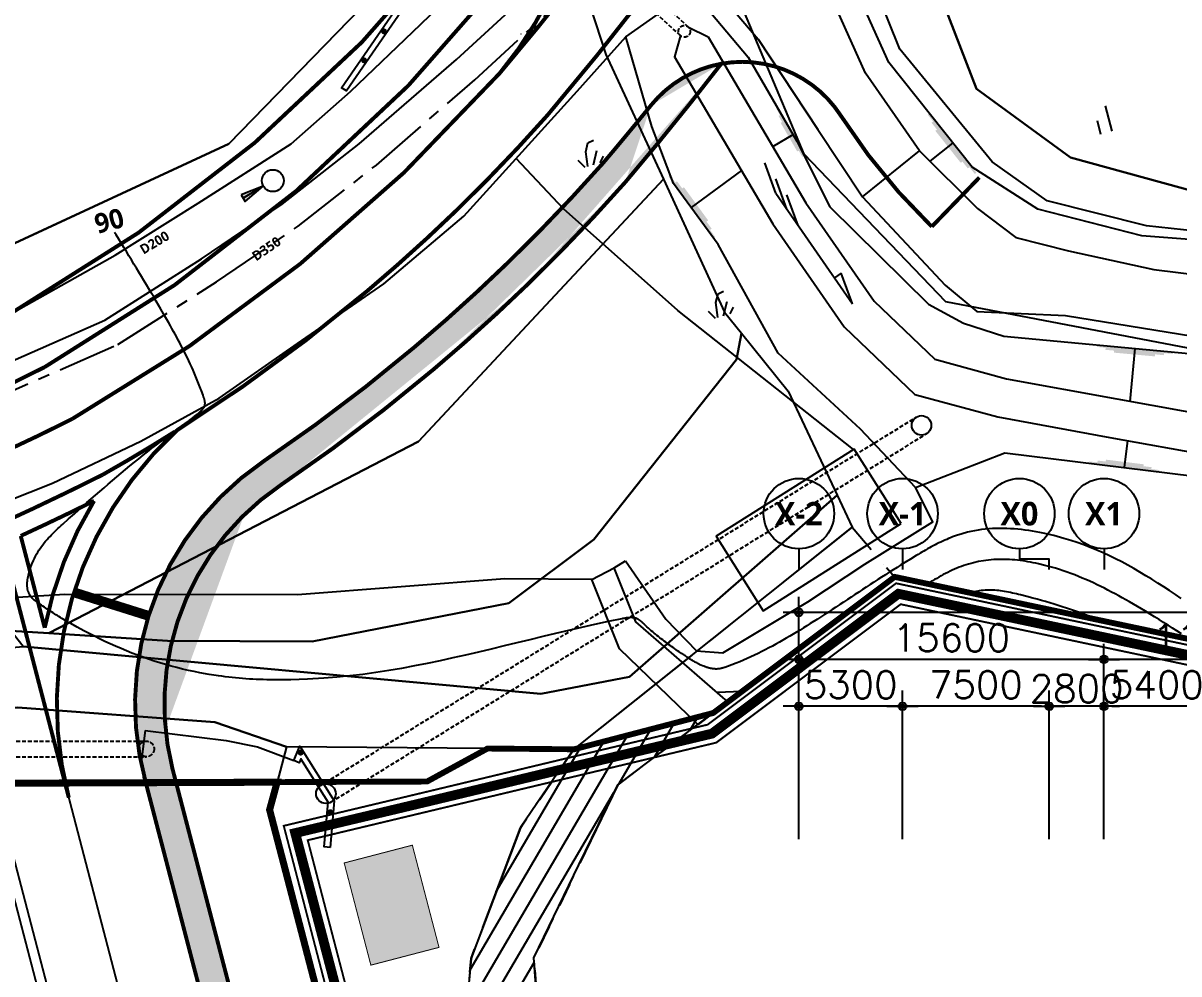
# Model space of a CAD drawing. Header units: millimetres. Extents: x 8000 to 190005487, y 8000 to 455456909.
# Drawn here: x 386411 to 445493, y 156498 to 205113 of the extents above; entities that cross this region are included whole.
import ezdxf
from ezdxf.enums import TextEntityAlignment as Align
from ezdxf.xclip import XClip

# ---------------------------------------------------------------- set-up
doc = ezdxf.new("R2010")
doc.units = ezdxf.units.MM
doc.header["$LTSCALE"] = 800
doc.header["$MEASUREMENT"] = 0
doc.header["$XCLIPFRAME"] = 0
doc.header["$PDSIZE"] = -10
for name, pattern in [('CENTER', [2, 1.25, -0.25, 0.25, -0.25]), ('DASHED', [3, 2, -1]), ('HIDDEN', [0.375, 0.25, -0.125]), ('PHANTOM2', [31.75, 15.875, -3.175, 3.175, -3.175, 3.175, -3.175]), ('XREF_BASE$0$PHANTOM', [63.5, 31.75, -6.35, 6.35, -6.35, 6.35, -6.35]), ('XREF_BASE$0$PHANTOMX2', [5, 2.5, -0.5, 0.5, -0.5, 0.5, -0.5]), ('상수', [0.95, 0.5, -0.05, -0.4]), ('오수', [0.95, 0.5, -0.05, -0.4])]:
    doc.linetypes.add(name, pattern=pattern)
doc.layers.get('0').update_dxf_attribs({"linetype": 'CONTINUOUS'})
doc.layers.get('Defpoints').update_dxf_attribs({"color": 153, "linetype": 'CONTINUOUS'})
for name, color, linetype in [('0가스', 2, 'GAS_LINE'), ('0상수', 5, '상수'), ('0오수', 152, '오수'), ('1-1CON', 35, 'CONTINUOUS'), ('1-5CON', 30, 'CONTINUOUS'), ('1-CEN', 2, 'CENTER'), ('1-HY', 8, 'CONTINUOUS'), ('1-ROAD', 1, 'CONTINUOUS'), ('1-SIM', 8, 'CONTINUOUS'), ('1-U형측구', 7, 'CONTINUOUS'), ('1-건물', 241, 'CONTINUOUS'), ('1-물방향', 4, 'CONTINUOUS'), ('1-물선', 5, 'CONTINUOUS'), ('1-배수관', 134, 'HIDDEN'), ('1-신호등', 4, 'CONTINUOUS'), ('1-옹벽', 4, 'CONTINUOUS'), ('1-지적선', 3, 'CONTINUOUS'), ('1-하수관로', 4, 'HIDDEN'), ('125', 4, 'CONTINUOUS'), ('LSMD_CONT_LDREG_41500', 1, 'CONTINUOUS'), ('NR', 7, 'CONTINUOUS'), ('rndur', 1, 'CONTINUOUS'), ('X-SEC-종$0$A-ST-AXIS-BUB', 7, 'CONTINUOUS'), ('XREF_BASE$0$CE_PROPERTY LINE', 2, 'XREF_BASE$0$PHANTOM'), ('건축계획', 7, 'CONTINUOUS'), ('사업부지', 7, 'CONTINUOUS'), ('성토옹벽', 6, 'CONTINUOUS'), ('오수맨홀', 4, 'CONTINUOUS')]:
    doc.layers.add(name, color=color, linetype=linetype)
doc.styles.add('SH_대대리576', font='')
doc.styles.get("Standard").update_dxf_attribs({"font": 'SIMPLEX.shx'})
doc.styles.get('SH_대대리576').set_extended_font_data('NanumGothic', bold=True)
doc.linetypes.add('GAS_LINE', pattern='A,0.5,-0.2,["GAS",Standard,S=0.1,R=0,X=-0.1,Y=-0.05],-0.25', length=0.95)
doc.dimstyles.new('SHP 600', dxfattribs={"dimscale": 400, "dimtxt": 3.5, "dimasz": 1, "dimexe": 2, "dimexo": 2, "dimgap": 1, "dimtad": 1, "dimdec": 0, "dimzin": 0, "dimdsep": 46, "dimtxsty": 'Standard', "dimblk": 'DIMDOT', "dimcen": 0.09, "dimclrt": 3, "dimadec": 0, "dimazin": 1, "dimtfac": 1, "dimtdec": 0, "dimtix": 1, "dimtmove": 2, "dimatfit": 0, "dimldrblk": 'DIMDOT', "dimfxl": 1, "dimtfillclr": 3, "dimtolj": 1, "dimtzin": 0, "dimarcsym": 0})

# ---------------------------------------------------------------- blocks, each defined once
blk = doc.blocks.new('DIMDOT')
at = {"color": 0}
blk.add_line((-2, 0), (2, 0), dxfattribs=at)
for radius in [0.5, 0.25]:
    blk.add_circle((0, 0), radius, dxfattribs=at)
blk = doc.blocks.new('*D1134')
at = {"color": 0, "lineweight": -2}
for p, q in [((426065, 163381), (426065, 175781)), ((540665, 163381), (540665, 175781)), ((540265, 174981), (426465, 174981))]:
    blk.add_line(p, q, dxfattribs=at)
at = {"layer": 'Defpoints', "color": 0}
for p in [(426065, 174981), (426065, 162581), (540665, 162581)]:
    blk.add_point(p, dxfattribs=at)
at = {"color": 0, "linetype": 'ByBlock', "lineweight": -2, "xscale": 400, "yscale": 400, "zscale": 400, "rotation": 180}
blk.add_blockref('DIMDOT', (426065, 174981), dxfattribs=at)
at = {"color": 0, "linetype": 'ByBlock', "lineweight": -2, "xscale": 400, "yscale": 400, "zscale": 400}
blk.add_blockref('DIMDOT', (540665, 174981), dxfattribs=at)
at = {"color": 3, "insert": (483365, 176082), "char_height": 1400, "attachment_point": 5}
blk.add_mtext('\\A1;114600', dxfattribs=at)
blk = doc.blocks.new('*D1135')
at = {"color": 0, "lineweight": -2}
for p, q in [((441665, 163381), (441665, 173381)), ((452665, 163381), (452665, 173381)), ((452265, 172581), (442065, 172581))]:
    blk.add_line(p, q, dxfattribs=at)
at = {"layer": 'Defpoints', "color": 0}
for p in [(441665, 172581), (441665, 162581), (452665, 162581)]:
    blk.add_point(p, dxfattribs=at)
at = {"color": 0, "linetype": 'ByBlock', "lineweight": -2, "xscale": 400, "yscale": 400, "zscale": 400, "rotation": 180}
blk.add_blockref('DIMDOT', (441665, 172581), dxfattribs=at)
at = {"color": 0, "linetype": 'ByBlock', "lineweight": -2, "xscale": 400, "yscale": 400, "zscale": 400}
blk.add_blockref('DIMDOT', (452665, 172581), dxfattribs=at)
at = {"color": 3, "insert": (447165, 173682), "char_height": 1400, "attachment_point": 5}
blk.add_mtext('\\A1;11000', dxfattribs=at)
blk = doc.blocks.new('*D1144')
at = {"color": 0, "lineweight": -2}
for p, q in [((426065, 163381), (426065, 173381)), ((441665, 163381), (441665, 173381)), ((441265, 172581), (426465, 172581))]:
    blk.add_line(p, q, dxfattribs=at)
at = {"layer": 'Defpoints', "color": 0}
for p in [(426065, 172581), (426065, 162581), (441665, 162581)]:
    blk.add_point(p, dxfattribs=at)
at = {"color": 0, "linetype": 'ByBlock', "lineweight": -2, "xscale": 400, "yscale": 400, "zscale": 400, "rotation": 180}
blk.add_blockref('DIMDOT', (426065, 172581), dxfattribs=at)
at = {"color": 0, "linetype": 'ByBlock', "lineweight": -2, "xscale": 400, "yscale": 400, "zscale": 400}
blk.add_blockref('DIMDOT', (441665, 172581), dxfattribs=at)
at = {"color": 3, "insert": (433865, 173682), "char_height": 1400, "attachment_point": 5}
blk.add_mtext('\\A1;15600', dxfattribs=at)
blk = doc.blocks.new('*D1145')
at = {"color": 0, "lineweight": -2}
for p, q in [((426065, 163381), (426065, 170981)), ((431365, 163381), (431365, 170981)), ((430965, 170181), (426465, 170181))]:
    blk.add_line(p, q, dxfattribs=at)
at = {"layer": 'Defpoints', "color": 0}
for p in [(426065, 170181), (426065, 162581), (431365, 162581)]:
    blk.add_point(p, dxfattribs=at)
at = {"color": 0, "linetype": 'ByBlock', "lineweight": -2, "xscale": 400, "yscale": 400, "zscale": 400, "rotation": 180}
blk.add_blockref('DIMDOT', (426065, 170181), dxfattribs=at)
at = {"color": 0, "linetype": 'ByBlock', "lineweight": -2, "xscale": 400, "yscale": 400, "zscale": 400}
blk.add_blockref('DIMDOT', (431365, 170181), dxfattribs=at)
at = {"color": 3, "insert": (428715, 171282), "char_height": 1400, "attachment_point": 5}
blk.add_mtext('\\A1;5300', dxfattribs=at)
blk = doc.blocks.new('*D1146')
at = {"color": 0, "lineweight": -2}
for p, q in [((431365, 163381), (431365, 170981)), ((438865, 163381), (438865, 170981)), ((438465, 170181), (431765, 170181))]:
    blk.add_line(p, q, dxfattribs=at)
at = {"layer": 'Defpoints', "color": 0}
for p in [(431365, 170181), (431365, 162581), (438865, 162581)]:
    blk.add_point(p, dxfattribs=at)
at = {"color": 0, "linetype": 'ByBlock', "lineweight": -2, "xscale": 400, "yscale": 400, "zscale": 400, "rotation": 180}
blk.add_blockref('DIMDOT', (431365, 170181), dxfattribs=at)
at = {"color": 0, "linetype": 'ByBlock', "lineweight": -2, "xscale": 400, "yscale": 400, "zscale": 400}
blk.add_blockref('DIMDOT', (438865, 170181), dxfattribs=at)
at = {"color": 3, "insert": (435115, 171282), "char_height": 1400, "attachment_point": 5}
blk.add_mtext('\\A1;7500', dxfattribs=at)
blk = doc.blocks.new('*D1147')
at = {"color": 0, "lineweight": -2}
for p, q in [((438865, 163381), (438865, 170981)), ((441665, 163381), (441665, 170981)), ((438465, 170181), (438065, 170181)), ((441665, 170181), (438865, 170181)), ((442065, 170181), (442465, 170181))]:
    blk.add_line(p, q, dxfattribs=at)
at = {"layer": 'Defpoints', "color": 0}
for p in [(438865, 170181), (438865, 162581), (441665, 162581)]:
    blk.add_point(p, dxfattribs=at)
at = {"color": 0, "linetype": 'ByBlock', "lineweight": -2, "xscale": 400, "yscale": 400, "zscale": 400}
blk.add_blockref('DIMDOT', (438865, 170181), dxfattribs=at)
at = {"color": 0, "linetype": 'ByBlock', "lineweight": -2, "xscale": 400, "yscale": 400, "zscale": 400, "rotation": 180}
blk.add_blockref('DIMDOT', (441665, 170181), dxfattribs=at)
at = {"color": 3, "insert": (440265, 171082), "char_height": 1400, "attachment_point": 5}
blk.add_mtext('\\A1;2800', dxfattribs=at)
blk = doc.blocks.new('*D1148')
at = {"color": 0, "lineweight": -2}
for p, q in [((441665, 163381), (441665, 170981)), ((447065, 163381), (447065, 170981)), ((446665, 170181), (442065, 170181))]:
    blk.add_line(p, q, dxfattribs=at)
at = {"layer": 'Defpoints', "color": 0}
for p in [(441665, 170181), (441665, 162581), (447065, 162581)]:
    blk.add_point(p, dxfattribs=at)
at = {"color": 0, "linetype": 'ByBlock', "lineweight": -2, "xscale": 400, "yscale": 400, "zscale": 400, "rotation": 180}
blk.add_blockref('DIMDOT', (441665, 170181), dxfattribs=at)
at = {"color": 0, "linetype": 'ByBlock', "lineweight": -2, "xscale": 400, "yscale": 400, "zscale": 400}
blk.add_blockref('DIMDOT', (447065, 170181), dxfattribs=at)
at = {"color": 3, "insert": (444365, 171282), "char_height": 1400, "attachment_point": 5}
blk.add_mtext('\\A1;5400', dxfattribs=at)
blk = doc.blocks.new('X-SEC-종$0$A-ST-AXIS-BUB-1')
at = {"layer": 'X-SEC-종$0$A-ST-AXIS-BUB'}
blk.add_line((0, 350), (0, 0), dxfattribs=at)
blk.add_circle((0, 950), 600, dxfattribs=at)
blk = doc.blocks.new('A$C75C439D1')
at = {"layer": 'X-SEC-종$0$A-ST-AXIS-BUB'}
blk.add_line((1800, 1050, -103000), (1800, 525, -103000), dxfattribs=at)
at = {"layer": 'X-SEC-종$0$A-ST-AXIS-BUB', "elevation": -103000}
blk.add_lwpolyline([(3323, 0), (3323, 525), (1800, 525)], dxfattribs=at)
at = {"layer": 'X-SEC-종$0$A-ST-AXIS-BUB'}
blk.add_circle((1800, 2850, -103000), 1800, dxfattribs=at)
blk = doc.blocks.new('A$C53055D6E')
at = {"layer": 'XREF_BASE$0$CE_PROPERTY LINE', "color": 8, "linetype": 'XREF_BASE$0$PHANTOMX2', "ltscale": 3, "flags": 128}
for points in [[(436, 116514), (1065, 117654), (3002, 138566), (5516, 145246), (8259, 149251), (22480, 160611), (24653, 158067), (10492, 147441), (8512, 143344), (6210, 138580), (6786, 130614), (6046, 119714), (3466, 115422), (2171, 109870)], [(24653, 158067), (15380, 151109), (8259, 149251), (3838, 149290), (748, 147602), (-6916, 147572), (-7299, 146160), (-1843, 125252), (436, 116516), (2171, 109870), (5326, 104706), (5798, 96717), (3940, 88655), (43, 76541), (81, 64279), (3722, 52297), (8342, 45951), (24954, 35648), (27528, 32946), (33205, 26984), (45785, 19196), (55262, 14961), (63842, 9900), (67943, 799), (71065, 403), (74495, 0), (71416, 11497), (72509, 16027), (80907, 20283), (84381, 29814), (86654, 26118), (86417, 19281), (94182, 16961), (94474, 13223), (94701, 13128), (143072, 50641), (145797, 73715), (141926, 86006), (137274, 142330), (130340, 137929), (128629, 139085), (122336, 140647), (114378, 141402), (105827, 145930), (90331, 146144), (69871, 143916), (58636, 140116), (56478, 144307), (45633, 153630)], [(15380, 151109), (8259, 149251), (5516, 145246), (3002, 138566), (1884, 126494), (1065, 117654), (437, 116515), (2171, 109870), (3466, 115422), (6046, 119714), (6786, 130614), (6210, 138580), (8512, 143344), (10492, 147441)]]:
    blk.add_lwpolyline(points, close=True, dxfattribs=at)
at = {"layer": '성토옹벽', "color": 4, "linetype": 'Continuous', "ltscale": 10, "const_width": 100, "flags": 128}
for points in [[(55628, 144636), (45495, 153353), (24724, 157745), (15091, 150517), (8341, 148908), (803, 147102), (-6578, 145344), (-6578, 145344), (-1228, 124843)], [(54976, 143878), (45038, 152427), (24961, 156673), (15530, 149597), (8575, 147936), (853, 146091), (-5352, 144608), (-260, 125095)]]:
    blk.add_lwpolyline(points, dxfattribs=at)
at = {"layer": '성토옹벽', "color": 4, "linetype": 'CENTER', "ltscale": 100, "const_width": 500, "flags": 128}
blk.add_lwpolyline([(55302, 144257), (45267, 152890), (24842, 157209), (15312, 150058), (8457, 148426), (858, 146602), (-5991, 144974), (-5991, 144974), (-744, 124969)], dxfattribs=at)
blk = doc.blocks.new('A$C19E135C4')
at = {"layer": '1-물선', "linetype": 'Continuous'}
for p, q in [((1.605, 0), (0, 0.416)), ((2.605, 0), (1, 0.416)), ((1.605, 0), (8.479, 0)), ((3.605, 0), (2, 0.416)), ((8.479, 0), (6.874, 0.416))]:
    blk.add_line(p, q, dxfattribs=at)
blk.add_lwpolyline([(6.874, 0.416), (6.874, 0)], dxfattribs=at)
blk = doc.blocks.new('B')
at = {"layer": '1-하수관로', "linetype": 'Continuous'}
blk.add_hatch(color=256, dxfattribs=at).paths.add_polyline_path([(165952.87, 361585.1), (165953.67, 361585.1), (165953.27, 361587.48)])
for points in [[(165953.67, 361585.1), (165952.87, 361585.1), (165953.27, 361587.48), (165953.67, 361585.1)], [(165953.27, 361587.48), (165953.27, 361585.1)]]:
    blk.add_lwpolyline(points, dxfattribs=at)
blk = doc.blocks.new('A$C0C523BD5')
at = {"layer": '1-SIM', "color": 8}
for p, q in [((0.394, 0.892), (0.394, 0)), ((0, 0.48), (0, 0))]:
    blk.add_line(p, q, dxfattribs=at)
blk = doc.blocks.new('A$C39EA40FB')
at = {"layer": '1-SIM', "color": 8}
for p, q in [((0.48, 0.777), (0.686, 0.812)), ((0.274, 0), (0.332, 0.503)), ((0.332, 0.503), (0.48, 0.777)), ((0.469, 0), (0.709, 0.446)), ((0, 0.286), (0.172, 0)), ((0.709, 0.011), (0.88, 0.206))]:
    blk.add_line(p, q, dxfattribs=at)
blk = doc.blocks.new('G$C940A8A8A')
at = {"layer": 'LSMD_CONT_LDREG_41500', "color": 7, "linetype": 'Continuous', "const_width": 0.26}
blk.add_lwpolyline([(13683, 131658), (14579, 132602), (21734, 152348), (25853, 158177), (29518, 161359), (46147, 168760), (47607, 165750), (31222, 159044), (28272, 155580), (24841, 151551), (23387, 143698), (19919, 133338), (16339, 129836), (13684, 124791)], close=True, dxfattribs=at)
at = {"layer": 'LSMD_CONT_LDREG_41500', "color": 1, "linetype": 'Continuous', "const_width": 300, "flags": 128}
blk.add_lwpolyline([(108147, 137630), (87787, 140640), (75957, 139800), (74927, 144400), (66787, 156160), (47607, 165750), (36878, 161359), (29518, 161359), (25251, 162513), (21834, 161660), (14411, 163566), (13684, 162297), (13684, 140689), (13684, 131660), (13684, 124791), (15433, 118998), (13873, 111149), (10039, 103817), (3210, 93080)], dxfattribs=at)
blk = doc.blocks.new('123123')
at = {"transparency": 33554687}
h = blk.add_hatch(dxfattribs=at)
h.set_pattern_fill('ANSI31', color=6, scale=7000, angle=14.62513, style=0)
h.set_pattern_definition([(59.62512505, (-197077868.5, -418947641.6), (-754.8935534, 442.4485542), [])])
h.paths.add_polyline_path([(-43252, 10995), (-50374, 9137), (-53116, 5133), (-55630, -1548), (-56749, -13620), (-57568, -22460), (-58196, -23599), (-56461, -30244), (-55166, -24692), (-52586, -20400), (-51847, -9500), (-52423, -1534), (-50120, 3230), (-48140, 7327)])
at = {"layer": '125', "linetype": 'Continuous'}
blk.add_hatch(color=8, dxfattribs=at).paths.add_polyline_path([(-58637, 4234), (-62121, 3325), (-60757, -1900), (-57274, -991)])
at = {"layer": '건축계획', "linetype": 'ByBlock'}
h = blk.add_hatch(dxfattribs=at)
h.set_pattern_fill('ANSI31,_O', scale=7000, angle=159.62295)
h.set_pattern_definition([(204.6229533, (-145302770.6, -463403555.9), (364.5643826, -795.4356108), [])])
edge = h.paths.add_edge_path()
edge.add_line((-48400, 50925), (-50339, 50925))
edge.add_arc((-36288, 46299), 14792, 161.77733, 163.04755)
edge.add_arc((-69364, 56378), 19785, 320.15313, 343.05814, ccw=False)
edge.add_arc((-175727, 146780), 159375, 319.70157, 323.02668)
at = {"layer": '사업부지', "linetype": 'Continuous'}
h = blk.add_hatch(dxfattribs=at)
h.set_pattern_fill('AR-HBONE', color=8, scale=100, angle=14.62295, style=0)
h.set_pattern_definition([(59.62295331, (-152706624.56, -461770356.86), (-142.81125256, 547.36180552), [1200, -400]), (149.62295331, (-152706422.3, -461770011.77), (-142.81125256, 547.36180552), [1200, -400])])
edge = h.paths.add_edge_path()
edge.add_arc((-175728, 146781), 167876, 319.67, 322.33082, ccw=False)
edge.add_arc((-118040, 100322), 93851, 314.07463, 318.49856, ccw=False)
edge.add_arc((-118040, 100322), 93851, 310.12729, 314.07463, ccw=False)
edge.add_arc((-118040, 100322), 93851, 304.12732, 310.12729, ccw=False)
edge.add_arc((-57812, 11458), 13500, 124.12732, 194.19412)
edge.add_line((-70900, 8147), (-68479, -1130))
edge.add_line((-68479, -1130), (-66633, -8205))
edge.add_arc((-56474, -5554), 10500, 194.62295, 244.54761)
edge.add_arc((-61631, -16390), 1500, 14.62295, 64.54761, ccw=False)
edge.add_line((-60179, -16011), (-59907, -17053))
edge.add_arc((-56474, -5554), 12000, 194.62295, 253.37154, ccw=False)
edge.add_line((-68085, -8584), (-72352, 7770))
edge.add_line((-72352, 7770), (-72261, 7430))
edge.add_arc((-57812, 11458), 15000, 124.12732, 195.57735, ccw=False)
edge.add_arc((-118040, 100322), 92351, 304.12732, 310.12729)
edge.add_arc((-118040, 100322), 92351, 310.12729, 314.07463)
edge.add_arc((-118040, 100322), 92351, 314.07463, 318.48907)
edge.add_arc((-175728, 146781), 166376, 319.67529, 320.61331)
edge.add_arc((-175727, 146780), 166375, 320.61332, 320.99411)
edge.add_arc((-41778, 38287), 6000, 100.24842, 140.99411, ccw=False)
blk.add_lwpolyline([(-43252, 10995), (-50374, 9137), (-53116, 5133), (-55630, -1548), (-56749, -13620), (-57568, -22460), (-58196, -23599), (-56461, -30244), (-55166, -24692), (-52586, -20400), (-51847, -9500), (-52423, -1534), (-50120, 3230), (-48140, 7327)], close=True)
at = {"color": 8, "linetype": 'Continuous'}
blk.add_lwpolyline([(-72293, 10105), (-72478, 8616)], dxfattribs=at)
at = {"color": 7, "const_width": 50}
blk.add_lwpolyline([(-58637, 4234), (-62121, 3325), (-60757, -1900), (-57274, -991)], close=True, dxfattribs=at)
at = {"layer": '0가스', "linetype": 'GAS_LINE', "ltscale": 2}
blk.add_lwpolyline([(-116277, 15582), (-85943, 25976), (-74360, 31079), (-69413, 34210), (-65297, 37018), (-61363, 40093), (-56382, 44412), (-52642, 47845), (-48819, 51958), (-43745, 58119), (-38352, 64545), (-34607, 68749), (-30997, 72348), (-26541, 75975), (-12107, 85107)], dxfattribs=at)
at = {"layer": '1-1CON', "color": 8, "linetype": 'Continuous'}
for points, elevation in [([(-19323, 15039), (-19549, 15188), (-19776, 15335), (-20003, 15482), (-20232, 15627), (-20461, 15770), (-20692, 15913), (-20923, 16054), (-21155, 16193), (-21567, 16437), (-21982, 16677), (-22163, 16780), (-22344, 16882), (-22526, 16982), (-22708, 17082), (-22892, 17179), (-23076, 17276), (-23261, 17370), (-23447, 17463), (-23634, 17554), (-23822, 17643), (-24011, 17729), (-24201, 17813), (-24392, 17895), (-24584, 17975), (-24777, 18051), (-24972, 18125), (-25168, 18196), (-25365, 18264), (-25563, 18328), (-25763, 18390), (-25964, 18448), (-26297, 18537), (-26634, 18617), (-26767, 18647), (-26900, 18675), (-27033, 18701), (-27167, 18725), (-27302, 18748), (-27436, 18768), (-27571, 18786), (-27706, 18803), (-27841, 18816), (-27976, 18828), (-28111, 18837), (-28246, 18844), (-28381, 18848), (-28516, 18849), (-28650, 18848), (-28784, 18843), (-28918, 18836), (-29051, 18826), (-29184, 18813), (-29316, 18796), (-29448, 18776), (-29703, 18731), (-29956, 18673), (-30078, 18642), (-30200, 18608), (-30321, 18571), (-30442, 18531), (-30562, 18489), (-30681, 18444), (-30799, 18397), (-30917, 18347), (-31034, 18295), (-31150, 18241), (-31266, 18185), (-31381, 18127), (-31495, 18067), (-31608, 18006), (-31720, 17942), (-31832, 17877), (-31943, 17811), (-32053, 17743), (-32162, 17674), (-32271, 17604), (-32288, 17592)], 91000), ([(-23551, 15745), (-23762, 15832), (-23964, 15914), (-24167, 15993), (-24372, 16070), (-24577, 16146), (-24784, 16219), (-24991, 16291), (-25200, 16361), (-25410, 16429), (-25622, 16496), (-25834, 16561), (-26047, 16625), (-26262, 16687), (-26478, 16748), (-26695, 16807), (-26913, 16865), (-27232, 16948), (-27553, 17029), (-27654, 17054), (-27755, 17078), (-27856, 17102), (-27957, 17125), (-28058, 17147), (-28159, 17167), (-28260, 17187), (-28362, 17204), (-28463, 17221), (-28564, 17235), (-28664, 17248), (-28765, 17258), (-28865, 17266), (-28965, 17272), (-29065, 17275), (-29164, 17276), (-29263, 17273), (-29362, 17268), (-29460, 17259), (-29557, 17248), (-29654, 17232), (-29811, 17201), (-29967, 17160), (-30027, 17143), (-30081, 17126)], 92000)]:
    blk.add_lwpolyline(points, dxfattribs=dict(at, elevation=elevation))
at = {"layer": '1-5CON', "color": 8, "linetype": 'Continuous', "elevation": 90000}
blk.add_lwpolyline([(-19333, 16849), (-19630, 17049), (-19928, 17248), (-20227, 17445), (-20527, 17638), (-20829, 17828), (-21134, 18014), (-21440, 18196), (-21748, 18374), (-22059, 18547), (-22372, 18714), (-22687, 18876), (-23006, 19032), (-23327, 19181), (-23651, 19324), (-23979, 19459), (-24310, 19587), (-24645, 19707), (-24983, 19819), (-25325, 19922), (-25850, 20064), (-26385, 20184), (-26568, 20223), (-26753, 20258), (-26938, 20291), (-27123, 20321), (-27310, 20347), (-27496, 20370), (-27683, 20390), (-27870, 20406), (-28057, 20418), (-28244, 20427), (-28430, 20431), (-28617, 20432), (-28802, 20428), (-28987, 20420), (-29172, 20407), (-29356, 20390), (-29538, 20368), (-29720, 20342), (-29900, 20310), (-30079, 20273), (-30256, 20231), (-30537, 20155), (-30814, 20065), (-30916, 20030), (-31018, 19992), (-31120, 19953), (-31221, 19913), (-31321, 19871), (-31421, 19827), (-31521, 19782), (-31620, 19736), (-31719, 19688), (-31817, 19639), (-31914, 19589), (-32012, 19538), (-32109, 19486), (-32206, 19433), (-32302, 19380), (-32398, 19325), (-32494, 19270), (-32589, 19215), (-32684, 19159), (-32779, 19102), (-32874, 19046), (-33170, 18867), (-33464, 18687), (-33663, 18564), (-33861, 18440), (-34059, 18315), (-34257, 18190), (-34453, 18064), (-34649, 17938), (-34845, 17811), (-35040, 17684), (-35235, 17557), (-35430, 17430), (-35624, 17302), (-35818, 17174), (-36012, 17047), (-36206, 16919), (-36400, 16791), (-36594, 16664), (-36788, 16536), (-36982, 16409), (-37176, 16283), (-37371, 16156), (-37566, 16030), (-37933, 15795), (-38301, 15561), (-38474, 15452), (-38647, 15344), (-38820, 15236), (-38994, 15130), (-39169, 15024), (-39344, 14919), (-39521, 14815), (-39697, 14713), (-39875, 14612), (-40053, 14512), (-40233, 14414), (-40413, 14317), (-40595, 14222), (-40777, 14129), (-40961, 14038), (-41146, 13949), (-41332, 13862), (-41520, 13777), (-41709, 13694), (-41899, 13614), (-42091, 13536), (-42305, 13453), (-42521, 13373), (-42542, 13365), (-42564, 13357), (-42585, 13349), (-42606, 13342), (-42627, 13335), (-42649, 13327), (-42670, 13320), (-42691, 13313), (-42713, 13307), (-42734, 13300), (-42756, 13294), (-42777, 13288), (-42799, 13282), (-42820, 13277), (-42842, 13272), (-42863, 13267), (-42885, 13263), (-42907, 13259), (-42928, 13255), (-42950, 13252), (-42972, 13250), (-43025, 13244), (-43078, 13242), (-43109, 13241), (-43141, 13241), (-43172, 13243), (-43204, 13245), (-43235, 13248), (-43266, 13251), (-43298, 13256), (-43329, 13261), (-43361, 13267), (-43392, 13273), (-43423, 13280), (-43455, 13288), (-43486, 13296), (-43517, 13305), (-43548, 13315), (-43579, 13325), (-43610, 13335), (-43640, 13346), (-43671, 13357), (-43701, 13369), (-43731, 13380), (-43807, 13411), (-43882, 13444), (-43927, 13464), (-43971, 13486), (-44015, 13507), (-44059, 13529), (-44102, 13552), (-44145, 13575), (-44188, 13599), (-44230, 13623), (-44272, 13647), (-44314, 13672), (-44356, 13697), (-44397, 13723), (-44438, 13749), (-44479, 13775), (-44520, 13801), (-44560, 13828), (-44601, 13855), (-44641, 13882), (-44681, 13909), (-44722, 13936), (-44762, 13963), (-44879, 14043), (-44997, 14124), (-45074, 14177), (-45151, 14231), (-45229, 14284), (-45306, 14338), (-45382, 14392), (-45459, 14447), (-45535, 14502), (-45611, 14557), (-45687, 14613), (-45762, 14669), (-45838, 14726), (-45912, 14783), (-45987, 14840), (-46060, 14899), (-46134, 14957), (-46207, 15017), (-46279, 15077), (-46351, 15138), (-46422, 15200), (-46492, 15262), (-46562, 15325), (-46647, 15403), (-46730, 15482), (-46744, 15496), (-46759, 15510), (-46774, 15524), (-46788, 15538), (-46803, 15552), (-46818, 15565), (-46833, 15579), (-46848, 15593), (-46863, 15607), (-46878, 15620), (-46893, 15634), (-46908, 15647), (-46924, 15660), (-46939, 15673), (-46955, 15685), (-46971, 15698), (-46987, 15710), (-47003, 15722), (-47019, 15734), (-47036, 15745), (-47053, 15756), (-47076, 15771), (-47100, 15785), (-47106, 15789), (-47112, 15792), (-47118, 15795), (-47124, 15799), (-47130, 15802), (-47137, 15806), (-47143, 15809), (-47149, 15812), (-47156, 15815), (-47162, 15818), (-47168, 15821), (-47175, 15824), (-47181, 15826), (-47188, 15829), (-47194, 15832), (-47201, 15834), (-47207, 15836), (-47214, 15839), (-47221, 15841), (-47227, 15843), (-47234, 15845), (-47243, 15847), (-47252, 15849), (-47255, 15850), (-47257, 15850), (-47260, 15851), (-47262, 15851), (-47265, 15852), (-47267, 15852), (-47270, 15853), (-47272, 15853), (-47274, 15854), (-47277, 15854), (-47279, 15855), (-47282, 15855), (-47284, 15855), (-47287, 15856), (-47289, 15856), (-47292, 15856), (-47294, 15857), (-47297, 15857), (-47299, 15857), (-47302, 15858), (-47304, 15858), (-47334, 15862), (-47363, 15865), (-47390, 15867), (-47417, 15868), (-47444, 15869), (-47471, 15869), (-47498, 15868), (-47525, 15867), (-47552, 15865), (-47579, 15863), (-47606, 15861), (-47633, 15858), (-47660, 15854), (-47687, 15851), (-47715, 15847), (-47742, 15842), (-47769, 15838), (-47796, 15833), (-47823, 15828), (-47850, 15823), (-47877, 15817), (-47904, 15812), (-47931, 15806), (-48628, 15664), (-49322, 15515), (-49987, 15367), (-50650, 15214), (-51311, 15058), (-51971, 14900), (-52630, 14740), (-53287, 14580), (-53944, 14420), (-54600, 14262), (-55256, 14107), (-55911, 13954), (-56566, 13806), (-57221, 13663), (-57877, 13526), (-58533, 13397), (-59190, 13275), (-59847, 13163), (-60506, 13060), (-61166, 12968), (-61828, 12888), (-62491, 12821), (-63156, 12768), (-63999, 12719), (-64845, 12695), (-65022, 12691), (-65198, 12689), (-65375, 12687), (-65551, 12687), (-65728, 12687), (-65905, 12690), (-66081, 12693), (-66258, 12698), (-66435, 12704), (-66612, 12711), (-66789, 12720), (-66965, 12731), (-67142, 12743), (-67319, 12756), (-67495, 12771), (-67672, 12787), (-67848, 12806), (-68024, 12825), (-68200, 12847), (-68376, 12870), (-68551, 12895), (-69024, 12966), (-69495, 13051), (-69790, 13109), (-70085, 13172), (-70379, 13240), (-70671, 13313), (-70963, 13391), (-71254, 13473), (-71543, 13559), (-71831, 13650), (-72118, 13746), (-72403, 13845), (-72687, 13949), (-72969, 14057), (-73250, 14168), (-73528, 14284), (-73805, 14403), (-74080, 14526), (-74353, 14652), (-74624, 14782), (-74893, 14915), (-75160, 15052), (-75425, 15192), (-75764, 15377), (-76099, 15567), (-76176, 15610), (-76252, 15654), (-76328, 15699), (-76403, 15743), (-76479, 15788), (-76554, 15833), (-76630, 15879), (-76705, 15924), (-76780, 15970), (-76855, 16017), (-76929, 16064), (-77004, 16111), (-77078, 16159), (-77153, 16207), (-77227, 16255), (-77301, 16304), (-77375, 16353), (-77449, 16402), (-77523, 16453), (-77597, 16503), (-77671, 16554), (-77756, 16613), (-77841, 16672), (-77852, 16680), (-77862, 16688), (-77873, 16695), (-77884, 16703), (-77895, 16711), (-77905, 16719), (-77916, 16726), (-77927, 16734), (-77937, 16742), (-77948, 16750), (-77958, 16758), (-77968, 16766), (-77978, 16775), (-77988, 16783), (-77998, 16791), (-78008, 16800), (-78018, 16808), (-78027, 16817), (-78036, 16825), (-78046, 16834), (-78055, 16843), (-78110, 16899), (-78157, 16959), (-78193, 17013), (-78224, 17070), (-78250, 17129), (-78272, 17190), (-78290, 17254), (-78304, 17319), (-78314, 17387), (-78321, 17456), (-78324, 17526), (-78324, 17598), (-78321, 17671), (-78315, 17744), (-78307, 17818), (-78295, 17893), (-78281, 17968), (-78265, 18043), (-78247, 18118), (-78227, 18193), (-78206, 18267), (-78182, 18340), (-78157, 18413), (-78088, 18605), (-78010, 18788), (-77958, 18899), (-77904, 19007), (-77847, 19112), (-77787, 19214), (-77725, 19314), (-77661, 19410), (-77594, 19504), (-77526, 19596), (-77455, 19686), (-77383, 19773), (-77309, 19859), (-77234, 19943), (-77157, 20025), (-77078, 20106), (-76999, 20186), (-76919, 20265), (-76837, 20343), (-76755, 20420), (-76672, 20496), (-76589, 20572), (-76505, 20648), (-76210, 20914), (-75913, 21180), (-75699, 21370), (-75485, 21561), (-75269, 21751), (-75053, 21941), (-74836, 22131), (-74617, 22321), (-74398, 22510), (-74179, 22699), (-73958, 22886), (-73737, 23073), (-73516, 23259), (-73293, 23444), (-73070, 23628), (-72847, 23811), (-72623, 23992), (-72399, 24172), (-72174, 24350), (-71948, 24527), (-71723, 24701), (-71497, 24874), (-71271, 25045), (-70992, 25253), (-70713, 25457), (-70661, 25495), (-70609, 25533), (-70556, 25571), (-70504, 25610), (-70452, 25648), (-70399, 25686), (-70347, 25725), (-70294, 25763), (-70242, 25802), (-70190, 25841), (-70137, 25880), (-70085, 25920), (-70032, 25960), (-69979, 26000), (-69927, 26041), (-69874, 26082), (-69821, 26124), (-69769, 26166), (-69716, 26208), (-69663, 26252), (-69610, 26295), (-69546, 26349), (-69482, 26404), (-69471, 26413), (-69460, 26423), (-69450, 26432), (-69439, 26442), (-69428, 26452), (-69418, 26461), (-69407, 26471), (-69397, 26481), (-69387, 26491), (-69377, 26501), (-69367, 26511), (-69358, 26521), (-69349, 26531), (-69340, 26541), (-69331, 26552), (-69323, 26562), (-69315, 26573), (-69307, 26584), (-69300, 26595), (-69293, 26606), (-69287, 26617), (-69269, 26650), (-69256, 26685), (-69248, 26708), (-69243, 26732), (-69238, 26757), (-69236, 26782), (-69234, 26807), (-69234, 26833), (-69235, 26859), (-69237, 26885), (-69241, 26912), (-69245, 26939), (-69250, 26966), (-69256, 26993), (-69263, 27021), (-69270, 27049), (-69278, 27077), (-69287, 27105), (-69296, 27133), (-69306, 27161), (-69315, 27189), (-69325, 27217), (-69336, 27246), (-69413, 27458), (-69492, 27665), (-69561, 27842), (-69631, 28016), (-69701, 28186), (-69772, 28354), (-69844, 28519), (-69917, 28682), (-69990, 28842), (-70065, 29000), (-70139, 29156), (-70215, 29311), (-70291, 29463), (-70368, 29615), (-70446, 29765), (-70524, 29913), (-70603, 30061), (-70682, 30208), (-70762, 30355), (-70843, 30500), (-70925, 30646), (-71007, 30792), (-71089, 30937), (-71290, 31288), (-71494, 31641), (-71614, 31849), (-71736, 32056), (-71858, 32265), (-71982, 32474), (-72106, 32684), (-72231, 32894), (-72357, 33104), (-72484, 33315), (-72611, 33526), (-72739, 33738), (-72867, 33949), (-72996, 34161), (-73126, 34374), (-73255, 34586), (-73385, 34798), (-73515, 35011), (-73646, 35223), (-73776, 35435), (-73859, 35570)], dxfattribs=at)
at = {"layer": '1-CEN', "ltscale": 3}
blk.add_lwpolyline([(-104101, 18274), (-85433, 24671), (-73699, 29840), (-68643, 33039), (-64470, 35887), (-60473, 39012), (-55450, 43367), (-51654, 46852), (-47765, 51035), (-42668, 57224), (-37293, 63629), (-33589, 67786), (-30058, 71307), (-25722, 74836), (-19867, 78540)], dxfattribs=at)
at = {"layer": '1-HY'}
for points in [[(-12300, 32632), (-14690, 34872), (-21354, 35392), (-26659, 36747), (-30026, 38903), (-34280, 44257), (-37008, 50317), (-35434, 57219), (-27330, 65988), (-17125, 74117)], [(-43917, 47457), (-41468, 44532), (-38975, 40234), (-37300, 36882), (-32258, 31898), (-30465, 30918), (-28396, 30253), (-18945, 29382), (-12105, 27395), (-9265, 26096), (-7075, 26366), (-410, 23604), (5545, 21369), (9625, 19742), (15461, 18456)], [(-47741, 18779), (-45671, 15791), (-44118, 14171), (-42759, 14067), (-38424, 16677), (-35508, 18605), (-32036, 20767), (-32921, 22531), (-35719, 25505), (-39928, 29396), (-43005, 34951), (-45285, 38068), (-46393, 40976), (-47722, 45566)], [(-36079, 24468), (-45072, 31568), (-50912, 36779), (-53336, 39341)], [(-32921, 22531), (-28349, 24290), (-18666, 23097), (-14198, 21378)], [(-41795, 12092), (-43055, 12038)]]:
    blk.add_lwpolyline(points, dxfattribs=at)
blk.add_lwpolyline([(-16735, 73488), (-16376, 59348), (-13835, 44924), (-12404, 38110), (-14798, 35218), (-21104, 35898), (-26189, 37181), (-28990, 39183), (-33722, 44941), (-36001, 50621), (-34492, 56975), (-26699, 65075)], close=True, dxfattribs=at)
at = {"layer": '1-ROAD'}
for points in [[(-106436, 25543), (-96326, 28079), (-93847, 28177), (-87427, 27563), (-83578, 29370), (-78644, 31701), (-73828, 34410), (-69593, 37055), (-64830, 40092), (-61802, 42767), (-58203, 46209), (-54473, 49831), (-50835, 53882), (-46023, 59207), (-39764, 66772), (-36221, 70941), (-31123, 75429), (-26740, 78392), (-21750, 81576)], [(-83836, 20055), (-77037, 22738), (-72520, 24898), (-68518, 27090), (-64506, 29893), (-60096, 32943), (-56007, 36404), (-50203, 42784), (-47722, 45566), (-45596, 47074)], [(-42133, 46830), (-40953, 45445), (-37903, 40824), (-35623, 37377), (-32706, 39740), (-35475, 43702), (-38108, 49601)], [(-32706, 39740), (-29750, 36785), (-27794, 35307), (-25100, 34628), (-20726, 33671), (-20726, 33671), (-12300, 32632), (-5558, 29947), (1117, 27561), (6977, 25231), (11138, 23896), (15350, 23687)], [(-35623, 37377), (-31405, 32869), (-29779, 31530), (-25245, 31316), (-18746, 30264), (-12431, 29244), (-6879, 27567), (-24, 24752), (5901, 22373), (10283, 21097), (15144, 19504)]]:
    blk.add_lwpolyline(points, dxfattribs=at)
at = {"layer": '1-ROAD', "color": 8}
for points in [[(-44047, 10402), (-48053, 14274), (-49462, 17824), (-53914, 17856), (-64499, 17035), (-76393, 17053), (-82327, 16676), (-83836, 20055)], [(-49462, 17824), (-48313, 18415), (-47741, 18779)], [(-42505, 11559), (-47208, 15657), (-48313, 18415)]]:
    blk.add_lwpolyline(points, dxfattribs=at)
at = {"layer": '1-U형측구', "color": 8}
blk.add_lwpolyline([(-72293, 10105), (-68154, 9589), (-66551, 9261), (-64698, 8565)], dxfattribs=at)
at = {"layer": '1-건물', "color": 8}
blk.add_lwpolyline([(-33652, 20679), (-36057, 24482), (-43102, 20028), (-40698, 16224)], close=True, dxfattribs=at)
at = {"layer": '1-물선'}
for points in [[(-44934, 45628), (-45234, 44552), (-40202, 36006), (-36558, 30745), (-32946, 27280), (-28703, 26132), (-22981, 25082), (-17858, 24152), (-13872, 23215), (-8192, 20776), (-3090, 16980), (4793, 14746), (14711, 13441), (29368, 13349), (43598, 13219), (57613, 14595), (70469, 17006), (84407, 19448), (91500, 21171), (99401, 23893), (104968, 25394), (115413, 27185), (131532, 26112), (138208, 25817)], [(-44527, 46069), (-43510, 45567), (-38516, 37084), (-35029, 32049), (-31930, 29077), (-28261, 28084), (-22622, 27049), (-17451, 26111), (-13244, 25122), (-7187, 22521), (-2191, 18804), (5198, 16710), (14848, 15440), (29384, 15349), (43509, 15220), (57330, 16577), (70112, 18974), (84062, 21418), (91786, 23556), (98779, 25841), (104280, 27429), (115356, 29359), (128526, 28969), (137832, 28498)]]:
    blk.add_lwpolyline(points, dxfattribs=at)
at = {"layer": '1-배수관', "color": 8}
for p, q in [((-63318, 7293), (-32872, 26126)), ((-62792, 6442), (-32346, 25276)), ((-90289, 9532), (-72237, 9555)), ((-90288, 8732), (-72236, 8755))]:
    blk.add_line(p, q, dxfattribs=at)
at = {"layer": '1-배수관'}
for points in [[(-44527, 46069), (-54888, 55613)], [(-44934, 45628), (-55231, 55113)]]:
    blk.add_lwpolyline(points, dxfattribs=at)
blk.add_circle((-44731, 45848), 300, dxfattribs=at)
at = {"layer": '1-배수관', "color": 8, "linetype": 'Continuous'}
for centre in [(-32609, 25701), (-63055, 6868)]:
    blk.add_circle(centre, 500, dxfattribs=at)
at = {"layer": '1-배수관', "color": 8}
blk.add_circle((-72236, 9155), 400, dxfattribs=at)
at = {"layer": '1-신호등', "color": 8, "linetype": 'Continuous'}
blk.add_line((-62933, 6429), (-62933, 6429), dxfattribs=at)
at = {"layer": '1-옹벽', "linetype": 'Continuous'}
blk.add_lwpolyline([(-37661, 78654), (-37684, 76417), (-37836, 74943), (-38696, 73142), (-39533, 71884), (-49299, 60419), (-52420, 56700), (-62005, 42797), (-62252, 42967), (-52658, 56883), (-39773, 72065), (-38957, 73290), (-38129, 75025), (-37984, 76434), (-37961, 78657)], dxfattribs=at)
at = {"layer": '1-옹벽', "linetype": 'Continuous', "const_width": 150}
for points in [[(-60158, 45827, 1), (-60013, 45865, 1)], [(-61179, 44345, 1), (-61034, 44383, 1)]]:
    blk.add_lwpolyline(points, format="xyb", close=True, dxfattribs=at)
at = {"layer": '1-옹벽', "color": 8, "linetype": 'Continuous'}
blk.add_lwpolyline([(-62838, 4115), (-63137, 4142), (-62933, 6429), (-64332, 8656), (-64422, 8446), (-64698, 8565), (-64382, 9299), (-62625, 6503), (-62838, 4115)], dxfattribs=at)
at = {"layer": '1-옹벽', "color": 8, "linetype": 'Continuous', "const_width": 150}
for points in [[(-64422, 8947, 1), (-64277, 8985, 1)], [(-63464, 7423, 1), (-63319, 7460, 1)], [(-62900, 5902, 1), (-62755, 5940, 1)]]:
    blk.add_lwpolyline(points, format="xyb", close=True, dxfattribs=at)
at = {"layer": '1-지적선', "color": 8}
for points in [[(-25832, 58666, 0), (-15680, 68674, 0), (-5169, 73742, 0), (19234, 79594, 0), (21576, 81247, 0), (26128, 84463, 0), (27912, 80442, 0), (28562, 78980, 0), (51739, 26760, 0), (43252, 24390, 0), (27155, 24530, 0), (12950, 26136, 0), (338, 32445, 0), (-25000, 39402, 0), (-29790, 42906, 0), (-32025, 48700, 0), (-28703, 52047, 0), (-25832, 58666, 0)], [(-101174, 31546, 0), (-102639, 33330, 0), (-105874, 35965, 0), (-104453, 40617, 0), (-106750, 47117, 0), (-102575, 48929, 0), (-99708, 47564, 0), (-96631, 42417, 0), (-94188, 45704, 0), (-96648, 55781, 0), (-94544, 58016, 0), (-84932, 60999, 0), (-71692, 62368, 0), (-54230, 61119, 0), (-52729, 56895, 0), (-55122, 53375, 0), (-68021, 40094, 0), (-88005, 30820, 0), (-90568, 36434, 0), (-101174, 31546, 0)], [(164646, 36999, 0), (159471, 37047, 0), (133715, 33447, 0), (111993, 34195, 0), (72168, 23245, 0), (37249, 19155, 0), (12164, 19719, 0), (-6679, 27296, 0), (-31371, 32014, 0), (-38601, 39563, 0), (-42798, 49546, 0), (-42034, 50172, 0), (-37419, 53960, 0), (-35300, 55700, 0), (-25832, 58666, 0)], [(-25832, 58666, 0), (-28703, 52047, 0), (-32025, 48700, 0), (-29790, 42906, 0), (-25000, 39402, 0), (338, 32445, 0), (12950, 26136, 0), (27155, 24530, 0), (43252, 24390, 0), (51739, 26760, 0), (85426, 32916, 0), (91556, 35994, 0), (114128, 39992, 0), (134615, 39583, 0), (141956, 42067, 0), (163093, 42951, 0)], [(-48739, 44668, 0), (-45804, 38291, 0), (-58326, 24882, 0), (-77217, 15075, 0), (-79156, 15198, 0), (-85405, 21962, 0), (-95164, 27499, 0), (-68021, 40094, 0), (-55122, 53375, 0), (-52729, 56895, 0), (-48739, 44668, 0)], [(-45804, 38291, 0), (-42676, 31493, 0), (-41808, 30415, 0), (-42058, 29074, 0), (-49357, 19865, 0), (-53699, 16610, 0), (-63751, 14655, 0), (-71154, 14689, 0), (-77217, 15075, 0), (-58326, 24882, 0), (-45804, 38291, 0)], [(-79156, 15198, 0), (-77217, 15075, 0), (-71154, 14689, 0), (-63751, 14655, 0), (-53699, 16610, 0), (-49357, 19865, 0), (-42058, 29074, 0), (-41808, 30415, 0), (-39418, 27445, 0), (-36925, 22131, 0), (-47536, 12843, 0), (-52074, 11969, 0), (-78538, 14398, 0), (-79156, 15198, 0)], [(-132185, 7990, 0), (-122776, 15285, 0), (-113506, 15373, 0), (-102516, 11206, 0), (-97941, 11144, 0), (-88443, 13506, 0), (-78538, 14398, 0), (-52074, 11969, 0), (-47536, 12843, 0), (-36925, 22131, 0), (-36156, 20495, 0), (-50378, 9135, 0), (-54798, 9174, 0), (-65063, 9263, 0), (-68739, 10525, 0), (-78796, 11272, 0), (-89562, 11037, 0), (-99269, 8221, 0), (-103807, 8886, 0), (-113529, 12960, 0), (-122350, 13516, 0), (-124731, 11321, 0), (-132185, 7990, 0)], [(-102179, 8311, 0), (-103562, 8789, 0), (-103807, 8886, 0), (-99269, 8221, 0), (-89562, 11037, 0), (-78796, 11272, 0), (-68739, 10525, 0), (-65063, 9263, 0), (-65553, 7453, 0), (-83113, 7385, 0), (-99558, 7401, 0), (-102179, 8311, 0)]]:
    blk.add_polyline3d(points, dxfattribs=at)
at = {"layer": 'NR', "color": 8, "linetype": 'Continuous'}
for p, q in [((-40209, 39959), (-39166, 40564)), ((-32174, 39208), (-31006, 40137)), ((-41807, 38732), (-44390, 36844)), ((-21944, 26926), (-21694, 29636)), ((-22080, 24918), (-22250, 23539))]:
    blk.add_line(p, q, dxfattribs=at)
for points in [[(-39952, 41919), (-38380, 39209), (-40025, 41877), (-38453, 39166)], [(-39844, 41564), (-38634, 39479), (-39917, 41522), (-38707, 39437)], [(-32213, 41656), (-29799, 38618), (-32295, 41591), (-29881, 38553)], [(-39735, 41209), (-38889, 39749), (-39808, 41167), (-38962, 39707)], [(-32016, 41240), (-30159, 38904), (-32098, 41175), (-30241, 38839)], [(-31819, 40825), (-30520, 39189), (-31901, 40760), (-30601, 39124)], [(-43238, 35270), (-45541, 38418), (-43154, 35332), (-45456, 38480)], [(-43419, 35695), (-45190, 38116), (-43335, 35757), (-45106, 38178)], [(-43600, 36120), (-44840, 37815), (-43516, 36182), (-44755, 37877)], [(-23636, 29815), (-19752, 29457), (-23645, 29710), (-19762, 29352)], [(-23197, 29669), (-20210, 29394), (-23207, 29564), (-20220, 29289)], [(-22759, 29523), (-20668, 29330), (-22769, 29418), (-20677, 29226)], [(-20457, 23318), (-24043, 23760), (-20445, 23415), (-24031, 23856)], [(-20859, 23466), (-23617, 23805), (-20847, 23562), (-23606, 23902)], [(-21261, 23613), (-23192, 23851), (-21249, 23710), (-23180, 23947)]]:
    blk.add_solid(points, dxfattribs=at)
at = {"layer": 'rndur', "linetype": 'PHANTOM2', "ltscale": 2, "const_width": 360, "flags": 128}
blk.add_lwpolyline([(206883, -157310), (202971, -156085), (192523, -138055), (192037, -134393), (187653, -139214), (180694, -143462), (173737, -143509), (161354, -148904), (157725, -144242), (154816, -136784), (158050, -127241), (126239, -144923), (122996, -147375), (114777, -142533), (78067, -156212), (59378, -150969), (50990, -145420), (42961, -141949), (35259, -140747), (23792, -141142), (15855, -140119), (12425, -139716), (9303, -139321), (5202, -130219), (-3377, -125158), (-12855, -120922), (-25433, -113134), (-31110, -107172), (-33684, -104469), (-50296, -94166), (-54916, -87820), (-58556, -75838), (-58594, -63575), (-54697, -51462), (-52838, -43399), (-53310, -35411), (-56465, -30247), (-58199, -23603), (-65933, 6044), (-65550, 7455), (-83110, 7388), (-99556, 7405), (-100789, 7832), (-83513, -58384), (-91570, -60086), (-90952, -159807)], dxfattribs=at)
at = {"layer": 'rndur', "linetype": 'PHANTOM2', "ltscale": 2, "flags": 128}
blk.add_lwpolyline([(206883, -157310), (202971, -156085), (192523, -138055), (192037, -134393), (187653, -139214), (180694, -143462), (173737, -143509), (161354, -148904), (157725, -144242), (154816, -136784), (158050, -127241), (126239, -144923), (122996, -147375), (114777, -142533), (78067, -156212), (59378, -150969), (50990, -145420), (42961, -141949), (35259, -140747), (23792, -141142), (15855, -140119), (12425, -139716), (9303, -139321), (5202, -130219), (-3377, -125158), (-12855, -120922), (-25433, -113134), (-31110, -107172), (-33684, -104469), (-50296, -94166), (-54916, -87820), (-58556, -75838), (-58594, -63575), (-54697, -51462), (-52838, -43399), (-53310, -35411), (-56465, -30247), (-58199, -23603), (-65933, 6044), (-65550, 7455), (-83110, 7388), (-99556, 7405), (-100789, 7832), (-83513, -58384), (-91570, -60086), (-90952, -159807)], dxfattribs=at)
at = {"layer": '건축계획', "linetype": 'ByBlock', "const_width": 200, "flags": 128}
for points in [[(-56258, 50926, -0.095232), (-78972, 31542, -0.021887), (-86623, 28091), (-87495, 27750), (-93367, 28248), (-95246, 27998), (-109376, 24551)], [(-81035, 23659, 0.013581), (-76019, 26032, 0.082862), (-54174, 43701, 0.01451), (-48400, 50925, 0.01451)], [(-54174, 43701, 0.100276), (-50438, 50613, -0.005542), (-50339, 50925, -0.005542)], [(-42845, 44191, -0.303591), (-36728, 41528, 0.057934), (-32084, 35859)], [(-70777, 25379, -0.012183), (-74484, 23166, -0.009516), (-79835, 20606), (-76197, 6661)], [(-70666, 25450, 0.277559), (-76197, 6661)]]:
    blk.add_lwpolyline(points, format="xyb", dxfattribs=at)
at = {"layer": '건축계획', "linetype": 'DASHED', "ltscale": 3, "const_width": 200, "flags": 128}
for points in [[(-51901, 50925), (-53655, 48977, -0.095793), (-77436, 28677, -0.013668), (-82339, 26363)], [(-44355, 50924, -0.018304), (-51718, 41572, -0.019155), (-56409, 36668), (-56409, 36668, -0.017225), (-60937, 32577), (-60937, 32577, -0.034068), (-70666, 25450)]]:
    blk.add_lwpolyline(points, format="xyb", dxfattribs=at)
at = {"layer": '건축계획', "color": 8, "linetype": 'ByBlock', "const_width": 200, "flags": 128}
blk.add_lwpolyline([(-32084, 35859), (-29651, 38375)], dxfattribs=at)
at = {"layer": '건축계획', "linetype": 'ByBlock', "const_width": 200, "flags": 128}
blk.add_lwpolyline([(-77430, 15349), (-78656, 20047, 0.006622), (-74907, 21838, 0.087698)], format="xyb", close=True, dxfattribs=at)
at = {"layer": '건축계획', "linetype": 'ByBlock', "const_width": 500, "flags": 128}
blk.add_lwpolyline([(-75936, 17162), (-72120, 15961)], dxfattribs=at)
at = {"layer": '사업부지', "color": 8, "linetype": 'Continuous', "flags": 128}
blk.add_lwpolyline([(-42845, 44191, 200, 200, -0.011611), (-47751, 38133, 200, 200, -0.019305), (-52757, 32896, 200, 200, -0.017225), (-57554, 28562, 200, 200, -0.026186), (-65386, 22633, 200, 200, 0.315619), (-70900, 8147, 200, 200, 0), (-68479, -1130, 200, 200, 0), (-66633, -8205, 200, 200, 0.22135), (-60986, -15035, 200, 200, -0.22135), (-60179, -16011, 200, 200, 0), (-59907, -17053, 200, 200, -0.262105), (-68085, -8584, 200, 200, 0), (-72352, 7770, 200, 200, 0), (-72261, 7430, 200, 200, -0.322269), (-66228, 23875, 200, 200, 0.026186), (-58520, 29709, 200, 200, 0.017225), (-53801, 33974, 200, 200, 0.019264), (-48884, 39115, 200, 200, 0.004093), (-47139, 41206, 0, 0, 0), (-47139, 41206, 200, 200, 0.001662), (-46440, 42063, 200, 200, -0.179684)], format="xyseb", close=True, dxfattribs=at)
at = {"layer": '사업부지', "color": 8, "linetype": 'Continuous', "ltscale": 10, "const_width": 200, "flags": 128}
for points in [[(-42845, 44191, -0.011611), (-47751, 38133, -0.019305), (-52757, 32896, -0.017225), (-57554, 28562, -0.026186), (-65386, 22633, 0.315619), (-70900, 8147), (-68479, -1130), (-66633, -8205, 0.22135), (-60986, -15035, -0.22135), (-60179, -16011), (-59907, -17053)], [(-47139, 41206, -0.004093), (-48884, 39115, -0.019264), (-53801, 33974, -0.017225), (-58520, 29709, -0.026186), (-66228, 23875, 0.322269), (-72261, 7430), (-72352, 7770), (-68085, -8584, 0.262105), (-59907, -17053, 0.262105)]]:
    blk.add_lwpolyline(points, format="xyb", dxfattribs=at)
at = {"layer": '사업부지', "color": 7, "linetype": 'Continuous', "ltscale": 10, "const_width": 200, "flags": 128}
blk.add_lwpolyline([(-47139, 41206, 0.001662), (-46440, 42063, -0.179684), (-42845, 44191, -0.179684)], format="xyb", dxfattribs=at)
at = {"layer": '사업부지', "color": 8, "linetype": 'Continuous', "ltscale": 10, "const_width": 100, "flags": 128}
for points in [[(-82866, 18360), (-72872, -19944)], [(-83336, 18182), (-73356, -20071)], [(-76393, 7415), (-69485, -19061)]]:
    blk.add_lwpolyline(points, dxfattribs=at)
at = {"layer": '오수맨홀', "linetype": 'Continuous'}
blk.add_circle((-65769, 38212), 562, dxfattribs=at)
at = {"rotation": 14.62512504690287}
blk.add_blockref('G$C940A8A8A', (-38193, -154447), dxfattribs=at)
at = {"layer": '1-SIM', "xscale": 1500, "yscale": 1500, "zscale": 1500, "rotation": 14.62512501046145}
for name, p in [('A$C0C523BD5', (-23451, 40591)), ('A$C39EA40FB', (-50062, 38837)), ('A$C39EA40FB', (-43411, 31119))]:
    blk.add_blockref(name, p, dxfattribs=at)
at = {"layer": '1-물방향', "xscale": -499.9999999414632, "yscale": 499.9999998844798, "zscale": 500, "rotation": 300.6365665026654}
blk.add_blockref('B', (-113340141, -163487380), dxfattribs=at)
at = {"layer": '1-물선', "linetype": 'Continuous', "xscale": 1000, "yscale": 1000, "zscale": 1000, "rotation": 304.7061045204863}
blk.add_blockref('A$C19E135C4', (-40968, 38890), dxfattribs=at)
at = {"layer": '0상수', "ltscale": 2, "style": 'SH_대대리576'}
blk.add_text('D350', height=500, rotation=34.31175, dxfattribs=at).set_placement((-65960, 34528), align=Align.CENTER)
at = {"layer": '0오수', "style": 'SH_대대리576'}
blk.add_text('D200', height=500, rotation=30.63657, dxfattribs=at).set_placement((-71692, 34834), align=Align.CENTER)
at = {"layer": '1-5CON', "color": 8, "linetype": 'Continuous', "style": 'SH_대대리576'}
blk.add_text('90', height=1000, rotation=14.62513, dxfattribs=at).set_placement((-74728, 35494, 107840))

msp = doc.modelspace()

# ---------------------------------------------------------------- block references
ref = msp.add_blockref('123123', (464944.9, 158844.9))
XClip(ref).set_block_clipping_path([(-120944.9433038561, -150844.9393511166), (163055.0566959581, 70755.0606488834)])
at = {"layer": 'X-SEC-종$0$A-ST-AXIS-BUB', "xscale": 3, "yscale": 3, "zscale": 3}
for p in [(426065.5, 177181.5), (431365.5, 177181.5), (441665.5, 177181.5)]:
    msp.add_blockref('X-SEC-종$0$A-ST-AXIS-BUB-1', p, dxfattribs=at)
at = {"layer": 'X-SEC-종$0$A-ST-AXIS-BUB'}
msp.add_blockref('A$C75C439D1', (435542.6, 177181.5), dxfattribs=at)
at = {"layer": '성토옹벽', "linetype": 'ByBlock'}
msp.add_blockref('A$C53055D6E', (406312.8, 18724.5), dxfattribs=at)

# ---------------------------------------------------------------- texts
at = {"layer": 'X-SEC-종$0$A-ST-AXIS-BUB', "style": 'SH_대대리576'}
for s, p in [('X-2', (426065.5, 180031.5)), ('X-1', (431365.5, 180031.5)), ('X0', (437342.6, 180031.5)), ('X1', (441665.5, 180031.5))]:
    msp.add_text(s, height=1200, dxfattribs=at).set_placement(p, align=Align.MIDDLE_CENTER)

# ---------------------------------------------------------------- dimensions: what is measured, and where the dimension line sits
for base, p1, p2, picture, middle in [((426065.5, 174981.5), (540665.5, 162581.5), (426065.5, 162581.5), '*D1134', (483365.5, 176082.4)), ((426065.5, 172581.5), (441665.5, 162581.5), (426065.5, 162581.5), '*D1144', (433865.5, 173682.4)), ((441665.5, 172581.5), (452665.5, 162581.5), (441665.5, 162581.5), '*D1135', (447165.5, 173682.4)), ((426065.5, 170181.5), (431365.5, 162581.5), (426065.5, 162581.5), '*D1145', (428715.5, 171282.4)), ((431365.5, 170181.5), (438865.5, 162581.5), (431365.5, 162581.5), '*D1146', (435115.5, 171282.4)), ((441665.5, 170181.5), (447065.5, 162581.5), (441665.5, 162581.5), '*D1148', (444365.5, 171282.4))]:
    dim = msp.add_linear_dim(base=base, p1=p1, p2=p2, dimstyle='SHP 600')
    dim.commit()
    dim.dimension.update_dxf_attribs({"geometry": picture, "text_midpoint": middle})
dim = msp.add_linear_dim(base=(438865.5, 170181.5), p1=(441665.5, 162581.5), p2=(438865.5, 162581.5), dimstyle='SHP 600')
dim.commit()
dim.dimension.update_dxf_attribs({"geometry": '*D1147', "text_midpoint": (440265.5, 171082.1), "dimtype": 160})

doc.saveas('drawing.dxf')
